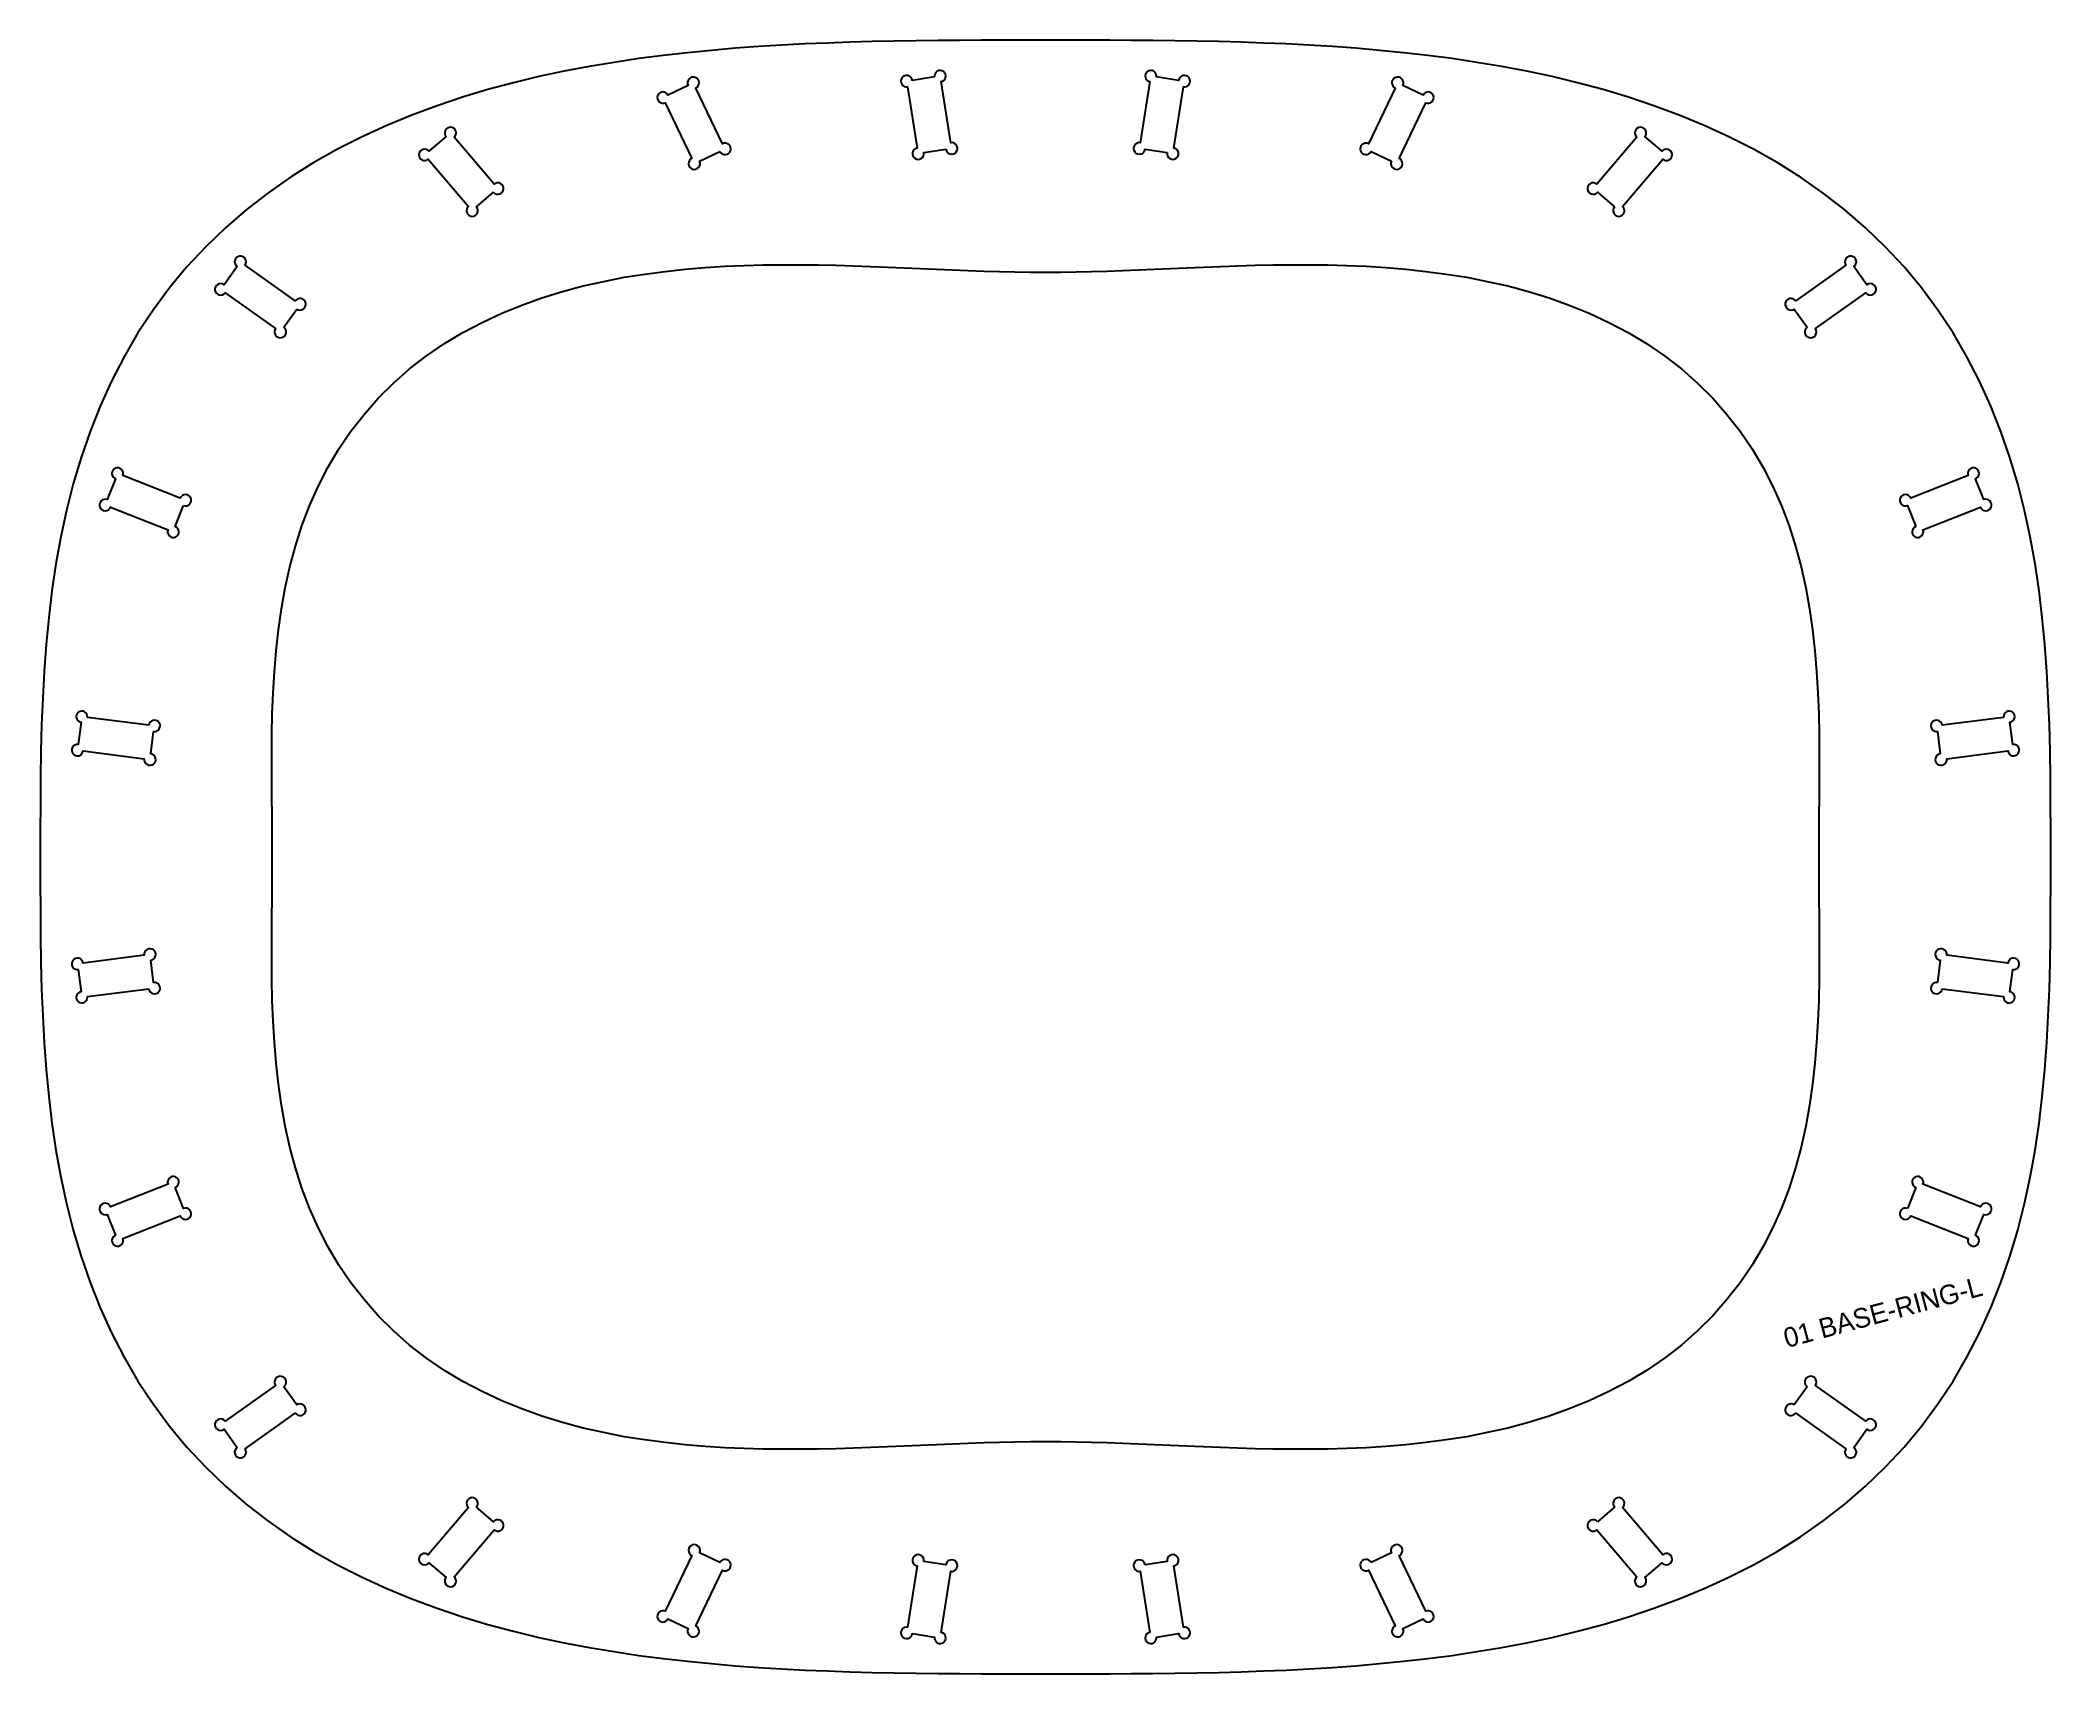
# Model space of a CAD drawing. Header units: millimetres. Extents: x 0 to 1126, y 0 to 915.
import ezdxf
from ezdxf.enums import TextEntityAlignment as Align

# ---------------------------------------------------------------- set-up
doc = ezdxf.new("R2010")
doc.units = ezdxf.units.MM
doc.layers.add('CUT', color=1, linetype='Continuous')
doc.layers.add('ENGRAVE-LABEL', color=3, linetype='Continuous')

msp = doc.modelspace()

# ---------------------------------------------------------------- linework, layer by layer
at = {"layer": 'CUT'}
for points in [[(1126.4, 457.6), (1126.4, 472.3), (1126.3, 487.1), (1126.2, 501.9), (1126, 516.8), (1125.6, 531.6), (1125, 546.6), (1124.2, 561.6), (1123.1, 576.6), (1121.6, 591.7), (1119.8, 606.7), (1117.6, 621.8), (1114.9, 636.9), (1111.7, 651.8), (1107.9, 666.7), (1103.5, 681.4), (1098.5, 695.9), (1092.9, 710.2), (1086.5, 724.2), (1079.4, 737.9), (1071.7, 751.2), (1063.2, 764), (1054, 776.4), (1044.2, 788.2), (1033.7, 799.4), (1022.6, 810.1), (1011, 820.2), (998.8, 829.6), (986.2, 838.4), (973.1, 846.6), (959.8, 854.2), (946.1, 861.1), (932.3, 867.5), (918.2, 873.3), (904.1, 878.5), (889.8, 883.3), (875.6, 887.5), (861.3, 891.4), (847.1, 894.8), (832.9, 897.8), (818.9, 900.5), (804.9, 902.8), (791.1, 904.9), (777.4, 906.7), (763.8, 908.2), (750.4, 909.5), (737.1, 910.7), (724, 911.6), (711, 912.4), (698.1, 913.1), (685.4, 913.6), (672.8, 914.1), (660.3, 914.4), (647.9, 914.7), (635.6, 914.9), (623.4, 915), (611.3, 915.1), (599.2, 915.2), (587.2, 915.2), (575.2, 915.2), (563.2, 915.2), (551.2, 915.2), (539.2, 915.2), (527.2, 915.2), (515.1, 915.1), (503, 915), (490.8, 914.9), (478.5, 914.7), (466.1, 914.4), (453.6, 914.1), (441, 913.6), (428.3, 913.1), (415.4, 912.4), (402.4, 911.6), (389.3, 910.7), (376, 909.5), (362.6, 908.2), (349, 906.7), (335.3, 904.9), (321.5, 902.8), (307.5, 900.5), (293.5, 897.8), (279.3, 894.8), (265.1, 891.4), (250.8, 887.5), (236.6, 883.3), (222.3, 878.5), (208.2, 873.3), (194.1, 867.5), (180.3, 861.1), (166.6, 854.2), (153.3, 846.6), (140.2, 838.4), (127.6, 829.6), (115.4, 820.2), (103.8, 810.1), (92.7, 799.4), (82.2, 788.2), (72.4, 776.4), (63.2, 764), (54.7, 751.2), (47, 737.9), (39.9, 724.2), (33.5, 710.2), (27.9, 695.9), (22.9, 681.4), (18.5, 666.7), (14.7, 651.8), (11.5, 636.9), (8.8, 621.8), (6.6, 606.7), (4.8, 591.7), (3.3, 576.6), (2.2, 561.6), (1.4, 546.6), (0.8, 531.6), (0.4, 516.8), (0.2, 501.9), (0.1, 487.1), (0, 472.3), (0, 457.6), (0, 442.9), (0.1, 428.1), (0.2, 413.3), (0.4, 398.4), (0.8, 383.6), (1.4, 368.6), (2.2, 353.6), (3.3, 338.6), (4.8, 323.5), (6.6, 308.5), (8.8, 293.4), (11.5, 278.3), (14.7, 263.4), (18.5, 248.5), (22.9, 233.8), (27.9, 219.3), (33.5, 205), (39.9, 191), (47, 177.3), (54.7, 164), (63.2, 151.2), (72.4, 138.8), (82.2, 127), (92.7, 115.8), (103.8, 105.1), (115.4, 95), (127.6, 85.6), (140.2, 76.8), (153.3, 68.6), (166.6, 61), (180.3, 54.1), (194.1, 47.7), (208.2, 41.9), (222.3, 36.7), (236.6, 31.9), (250.8, 27.7), (265.1, 23.8), (279.3, 20.4), (293.5, 17.4), (307.5, 14.7), (321.5, 12.4), (335.3, 10.3), (349, 8.5), (362.6, 7), (376, 5.7), (389.3, 4.5), (402.4, 3.6), (415.4, 2.8), (428.3, 2.1), (441, 1.6), (453.6, 1.1), (466.1, 0.8), (478.5, 0.5), (490.8, 0.3), (503, 0.2), (515.1, 0.1), (527.2, 0), (539.2, 0), (551.2, 0), (563.2, 0), (575.2, 0), (587.2, 0), (599.2, 0), (611.3, 0.1), (623.4, 0.2), (635.6, 0.3), (647.9, 0.5), (660.3, 0.8), (672.8, 1.1), (685.4, 1.6), (698.1, 2.1), (711, 2.8), (724, 3.6), (737.1, 4.5), (750.4, 5.7), (763.8, 7), (777.4, 8.5), (791.1, 10.3), (804.9, 12.4), (818.9, 14.7), (832.9, 17.4), (847.1, 20.4), (861.3, 23.8), (875.6, 27.7), (889.8, 31.9), (904.1, 36.7), (918.2, 41.9), (932.3, 47.7), (946.1, 54.1), (959.8, 61), (973.1, 68.6), (986.2, 76.8), (998.8, 85.6), (1011, 95), (1022.6, 105.1), (1033.7, 115.8), (1044.2, 127), (1054, 138.8), (1063.2, 151.2), (1071.7, 164), (1079.4, 177.3), (1086.5, 191), (1092.9, 205), (1098.5, 219.3), (1103.5, 233.8), (1107.9, 248.5), (1111.7, 263.4), (1114.9, 278.3), (1117.6, 293.4), (1119.8, 308.5), (1121.6, 323.5), (1123.1, 338.6), (1124.2, 353.6), (1125, 368.6), (1125.6, 383.6), (1126, 398.4), (1126.2, 413.3), (1126.3, 428.1), (1126.4, 442.9)], [(996.4, 446.3), (996.5, 434.9), (996.6, 423.5), (996.7, 412), (996.7, 400.5), (996.6, 389), (996.4, 377.3), (995.9, 365.6), (995.2, 353.9), (994.3, 342.1), (992.9, 330.3), (991.2, 318.5), (989.1, 306.8), (986.5, 295.1), (983.4, 283.5), (979.8, 272.1), (975.5, 260.9), (970.7, 250), (965.2, 239.3), (959.1, 229), (952.4, 219.1), (945, 209.6), (937.1, 200.6), (928.5, 192.2), (919.5, 184.2), (909.9, 176.8), (899.9, 170), (889.6, 163.8), (878.8, 158.1), (867.8, 153), (856.6, 148.4), (845.3, 144.3), (833.8, 140.8), (822.2, 137.7), (810.7, 135.1), (799.2, 132.8), (787.7, 131), (776.3, 129.5), (765, 128.3), (753.9, 127.3), (742.9, 126.6), (732.1, 126.2), (721.4, 125.9), (710.9, 125.8), (700.6, 125.8), (690.5, 125.9), (680.6, 126.1), (670.8, 126.4), (661.2, 126.8), (651.7, 127.1), (642.4, 127.5), (633.3, 127.9), (624.2, 128.3), (615.3, 128.7), (606.5, 129.1), (597.7, 129.4), (589, 129.6), (580.4, 129.8), (571.8, 130), (563.2, 130), (554.6, 130), (546, 129.8), (537.4, 129.6), (528.7, 129.4), (519.9, 129.1), (511.1, 128.7), (502.2, 128.3), (493.1, 127.9), (484, 127.5), (474.7, 127.1), (465.2, 126.8), (455.6, 126.4), (445.8, 126.1), (435.9, 125.9), (425.8, 125.8), (415.5, 125.8), (405, 125.9), (394.3, 126.2), (383.5, 126.6), (372.5, 127.3), (361.4, 128.3), (350.1, 129.5), (338.7, 131), (327.2, 132.8), (315.7, 135.1), (304.2, 137.7), (292.6, 140.8), (281.1, 144.3), (269.8, 148.4), (258.6, 153), (247.6, 158.1), (236.8, 163.8), (226.5, 170), (216.5, 176.8), (206.9, 184.2), (197.9, 192.2), (189.3, 200.6), (181.4, 209.6), (174, 219.1), (167.3, 229), (161.2, 239.3), (155.7, 250), (150.9, 260.9), (146.6, 272.1), (143, 283.5), (139.9, 295.1), (137.3, 306.8), (135.2, 318.5), (133.5, 330.3), (132.1, 342.1), (131.2, 353.9), (130.5, 365.6), (130, 377.3), (129.8, 389), (129.7, 400.5), (129.7, 412), (129.8, 423.5), (129.9, 434.9), (130, 446.3), (130, 457.6), (130, 468.9), (129.9, 480.3), (129.8, 491.7), (129.7, 503.2), (129.7, 514.7), (129.8, 526.2), (130, 537.9), (130.5, 549.6), (131.2, 561.3), (132.1, 573.1), (133.5, 584.9), (135.2, 596.7), (137.3, 608.4), (139.9, 620.1), (143, 631.7), (146.6, 643.1), (150.9, 654.3), (155.7, 665.2), (161.2, 675.9), (167.3, 686.2), (174, 696.1), (181.4, 705.6), (189.3, 714.6), (197.9, 723), (206.9, 731), (216.5, 738.4), (226.5, 745.2), (236.8, 751.4), (247.6, 757.1), (258.6, 762.2), (269.8, 766.8), (281.1, 770.9), (292.6, 774.4), (304.2, 777.5), (315.7, 780.1), (327.2, 782.4), (338.7, 784.2), (350.1, 785.7), (361.4, 786.9), (372.5, 787.9), (383.5, 788.6), (394.3, 789), (405, 789.3), (415.5, 789.4), (425.8, 789.4), (435.9, 789.3), (445.8, 789.1), (455.6, 788.8), (465.2, 788.4), (474.7, 788.1), (484, 787.7), (493.1, 787.3), (502.2, 786.9), (511.1, 786.5), (519.9, 786.1), (528.7, 785.8), (537.4, 785.6), (546, 785.4), (554.6, 785.2), (563.2, 785.2), (571.8, 785.2), (580.4, 785.4), (589, 785.6), (597.7, 785.8), (606.5, 786.1), (615.3, 786.5), (624.2, 786.9), (633.3, 787.3), (642.4, 787.7), (651.7, 788.1), (661.2, 788.4), (670.8, 788.8), (680.6, 789.1), (690.5, 789.3), (700.6, 789.4), (710.9, 789.4), (721.4, 789.3), (732.1, 789), (742.9, 788.6), (753.9, 787.9), (765, 786.9), (776.3, 785.7), (787.7, 784.2), (799.2, 782.4), (810.7, 780.1), (822.2, 777.5), (833.8, 774.4), (845.3, 770.9), (856.6, 766.8), (867.8, 762.2), (878.8, 757.1), (889.6, 751.4), (899.9, 745.2), (909.9, 738.4), (919.5, 731), (928.5, 723), (937.1, 714.6), (945, 705.6), (952.4, 696.1), (959.1, 686.2), (965.2, 675.9), (970.7, 665.2), (975.5, 654.3), (979.8, 643.1), (983.4, 631.7), (986.5, 620.1), (989.1, 608.4), (991.2, 596.7), (992.9, 584.9), (994.3, 573.1), (995.2, 561.3), (995.9, 549.6), (996.4, 537.9), (996.6, 526.2), (996.7, 514.7), (996.7, 503.2), (996.6, 491.7), (996.5, 480.3), (996.4, 468.9), (996.4, 457.6)]]:
    msp.add_lwpolyline(points, close=True, dxfattribs=at)
for points in [[(380.8, 852.9, 2.414214), (382.3, 857.2), (367.3, 888.4, 2.414214), (363, 889.9), (351.7, 884.4, 2.414214), (350.2, 880.2), (365.1, 849, 2.414214), (369.4, 847.4)], [(507.4, 854.1, 2.414214), (510.1, 857.8), (504.7, 892, 2.414214), (501.1, 894.6), (488.6, 892.7, 2.414214), (485.9, 889), (491.3, 854.8, 2.414214), (495, 852.2)], [(631.4, 852.2, 2.414214), (635.1, 854.8), (640.5, 889, 2.414214), (637.8, 892.7), (625.3, 894.6, 2.414214), (621.7, 892), (616.3, 857.8, 2.414214), (619, 854.1)], [(757, 847.4, 2.414214), (761.3, 849), (776.2, 880.2, 2.414214), (774.7, 884.4), (763.4, 889.9, 2.414214), (759.1, 888.4), (744.1, 857.2, 2.414214), (745.6, 852.9)], [(254, 830, 2.414214), (254.3, 834.5), (231.9, 860.8, 2.414214), (227.4, 861.2), (217.8, 853, 2.414214), (217.4, 848.5), (239.9, 822.1, 2.414214), (244.4, 821.8)], [(882, 821.8, 2.414214), (886.5, 822.1), (909, 848.5, 2.414214), (908.6, 853), (899, 861.2, 2.414214), (894.5, 860.8), (872.1, 834.5, 2.414214), (872.4, 830)], [(143.7, 764.6, 2.414214), (142.9, 769.1), (114.8, 789.2, 2.414214), (110.3, 788.4), (103, 778.2, 2.414214), (103.7, 773.7), (131.9, 753.6, 2.414214), (136.4, 754.4)], [(990, 754.4, 2.414214), (994.5, 753.6), (1022.7, 773.7, 2.414214), (1023.4, 778.2), (1016.1, 788.4, 2.414214), (1011.6, 789.2), (983.5, 769.1, 2.414214), (982.7, 764.6)], [(80.3, 654.5, 2.414214), (78.5, 658.6), (46.3, 671.3, 2.414214), (42.2, 669.5), (37.6, 657.8, 2.414214), (39.4, 653.6), (71.6, 640.9, 2.414214), (75.7, 642.7)], [(1050.7, 642.7, 2.414214), (1054.8, 640.9), (1087, 653.6, 2.414214), (1088.8, 657.8), (1084.2, 669.5, 2.414214), (1080.1, 671.3), (1047.9, 658.6, 2.414214), (1046.1, 654.5)], [(63.5, 527.9, 2.414214), (60.8, 531.5), (26.4, 535.8, 2.414214), (22.9, 533.1), (21.3, 520.6, 2.414214), (24, 517), (58.3, 512.6, 2.414214), (61.9, 515.4)], [(1064.5, 515.4, 2.414214), (1068.1, 512.6), (1102.4, 517, 2.414214), (1105.1, 520.6), (1103.5, 533.1, 2.414214), (1100, 535.8), (1065.6, 531.5, 2.414214), (1062.9, 527.9)], [(61.9, 399.8, 2.414214), (58.3, 402.6), (24, 398.2, 2.414214), (21.3, 394.6), (22.9, 382.1, 2.414214), (26.4, 379.4), (60.8, 383.7, 2.414214), (63.5, 387.3)], [(1062.9, 387.3, 2.414214), (1065.6, 383.7), (1100, 379.4, 2.414214), (1103.5, 382.1), (1105.1, 394.6, 2.414214), (1102.4, 398.2), (1068.1, 402.6, 2.414214), (1064.5, 399.8)], [(75.7, 272.5, 2.414214), (71.6, 274.3), (39.4, 261.6, 2.414214), (37.6, 257.4), (42.2, 245.7, 2.414214), (46.3, 243.9), (78.5, 256.6, 2.414214), (80.3, 260.7)], [(1046.1, 260.7, 2.414214), (1047.9, 256.6), (1080.1, 243.9, 2.414214), (1084.2, 245.7), (1088.8, 257.4, 2.414214), (1087, 261.6), (1054.8, 274.3, 2.414214), (1050.7, 272.5)], [(136.4, 160.8, 2.414214), (131.9, 161.6), (103.7, 141.5, 2.414214), (103, 137), (110.3, 126.8, 2.414214), (114.8, 126), (142.9, 146.1, 2.414214), (143.7, 150.6)], [(982.7, 150.6, 2.414214), (983.5, 146.1), (1011.6, 126, 2.414214), (1016.1, 126.8), (1023.4, 137, 2.414214), (1022.7, 141.5), (994.5, 161.6, 2.414214), (990, 160.8)], [(244.4, 93.4, 2.414214), (239.9, 93.1), (217.4, 66.7, 2.414214), (217.8, 62.2), (227.4, 54, 2.414214), (231.9, 54.4), (254.3, 80.7, 2.414214), (254, 85.2)], [(872.4, 85.2, 2.414214), (872.1, 80.7), (894.5, 54.4, 2.414214), (899, 54), (908.6, 62.2, 2.414214), (909, 66.7), (886.5, 93.1, 2.414214), (882, 93.4)], [(369.4, 67.8, 2.414214), (365.1, 66.2), (350.2, 35, 2.414214), (351.7, 30.8), (363, 25.3, 2.414214), (367.3, 26.8), (382.3, 58, 2.414214), (380.8, 62.3)], [(745.6, 62.3, 2.414214), (744.1, 58), (759.1, 26.8, 2.414214), (763.4, 25.3), (774.7, 30.8, 2.414214), (776.2, 35), (761.3, 66.2, 2.414214), (757, 67.8)], [(495, 63, 2.414214), (491.3, 60.4), (485.9, 26.2, 2.414214), (488.6, 22.5), (501.1, 20.6, 2.414214), (504.7, 23.2), (510.1, 57.4, 2.414214), (507.4, 61.1)], [(619, 61.1, 2.414214), (616.3, 57.4), (621.7, 23.2, 2.414214), (625.3, 20.6), (637.8, 22.5, 2.414214), (640.5, 26.2), (635.1, 60.4, 2.414214), (631.4, 63)]]:
    msp.add_lwpolyline(points, format="xyb", close=True, dxfattribs=at)

# ---------------------------------------------------------------- texts
at = {"layer": 'ENGRAVE-LABEL'}
msp.add_text('01 BASE-RING-L', height=11, rotation=15, dxfattribs=at).set_placement((1032.3, 202.6), align=Align.MIDDLE_CENTER)

doc.saveas('drawing.dxf')
